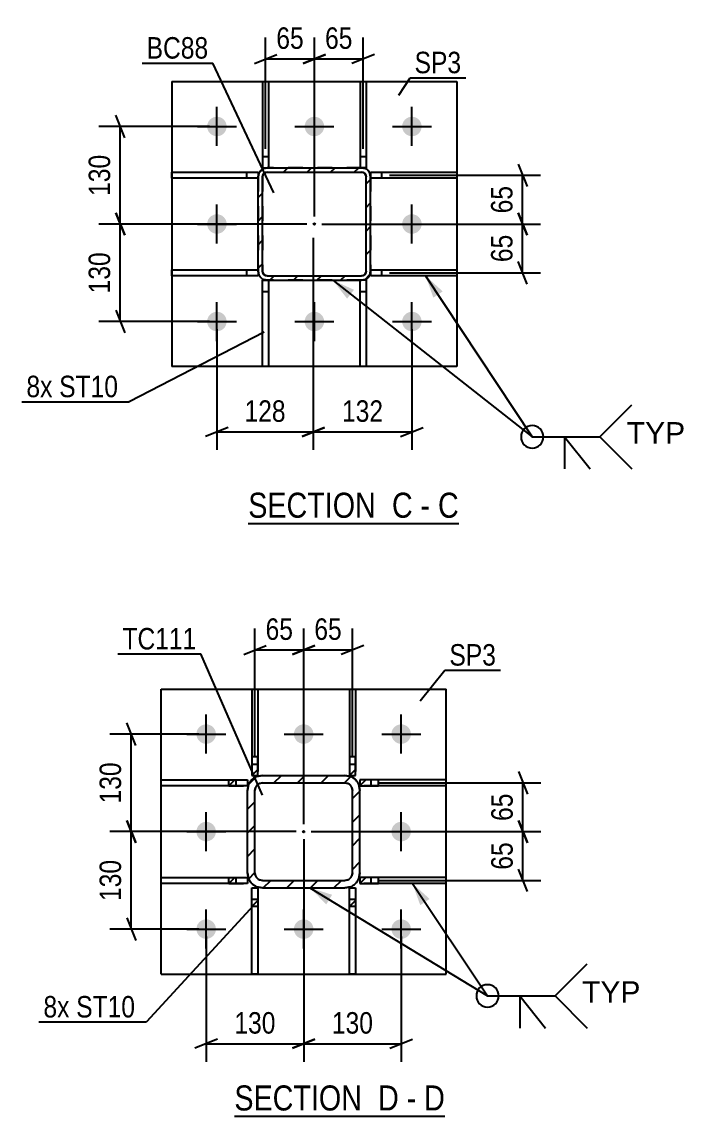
# Model space of a CAD drawing. Header units: millimetres. Extents: x -94 to 747, y -29 to 565.
# Drawn here: x 309.4 to 397.9, y 238.4 to 384.3 of the extents above; entities that cross this region are included whole.
import ezdxf

# ---------------------------------------------------------------- set-up
doc = ezdxf.new("R2010")
doc.units = ezdxf.units.MM
doc.linetypes.add('DXK_LINE_DOT2', pattern=[3.9198, 1.9599, -1.9599])
doc.linetypes.add('DXK_LINE_DOT3', pattern=[5.9187, 2.979, -0.9799, 0.9799, -0.9799])
doc.styles.add('Arial', font='ARIAL.TTF', dxfattribs={"height": 0.2})
doc.styles.add('Arial Narrow', font='ARIALN.TTF', dxfattribs={"height": 0.2})

# ---------------------------------------------------------------- blocks, each defined once
blk = doc.blocks.new('Unknown-708339396-14 - 34493')
at = {"color": 6, "linetype": 'Continuous'}
blk.add_line((339.63, 317.43), (367.7, 317.43), dxfattribs=at)
at = {"color": 0, "linetype": 'Continuous'}
for points in [[(357.74, 318.18), (357.74, 321.68), (339.63, 321.68), (339.63, 318.18)], [(361.55, 318.18), (361.55, 321.68), (358.79, 321.68), (358.79, 318.18)], [(363.88, 318.18), (363.88, 321.68), (362.6, 321.68), (362.6, 318.18)], [(367.7, 318.18), (367.7, 321.68), (364.93, 321.68), (364.93, 318.18)]]:
    blk.add_wipeout(points, dxfattribs=at)
at = {"color": 7, "linetype": 'Continuous', "style": 'Arial Narrow'}
for s, p in [('SECTION ', (339.63, 318.18)), ('C', (358.79, 318.18)), ('C', (364.93, 318.18)), ('-', (362.6, 318.18))]:
    blk.add_text(s, height=3.34, dxfattribs=at).set_placement(p)
blk = doc.blocks.new('Unknown-708339396-15 - 34703')
at = {"color": 6, "linetype": 'Continuous'}
blk.add_line((337.78, 238.41), (365.85, 238.41), dxfattribs=at)
at = {"color": 0, "linetype": 'Continuous'}
for points in [[(355.89, 239.16), (355.89, 242.66), (337.78, 242.66), (337.78, 239.16)], [(359.71, 239.16), (359.71, 242.66), (356.94, 242.66), (356.94, 239.16)], [(362.03, 239.16), (362.03, 242.66), (360.76, 242.66), (360.76, 239.16)], [(365.85, 239.16), (365.85, 242.66), (363.08, 242.66), (363.08, 239.16)]]:
    blk.add_wipeout(points, dxfattribs=at)
at = {"color": 7, "linetype": 'Continuous', "style": 'Arial Narrow'}
for s, p in [('SECTION ', (337.78, 239.16)), ('D', (356.94, 239.16)), ('D', (363.08, 239.16)), ('-', (360.76, 239.16))]:
    blk.add_text(s, height=3.34, dxfattribs=at).set_placement(p)
blk = doc.blocks.new('Part-708339396-34599 - 34493')
at = {"color": 2, "linetype": 'Continuous'}
for p, q in [((329.45, 364.23), (340.95, 364.23)), ((329.45, 363.43), (329.45, 364.23)), ((340.95, 363.43), (329.45, 363.43)), ((340.95, 364.23), (340.95, 363.64))]:
    blk.add_line(p, q, dxfattribs=at)
at = {"color": 7, "linetype": 'DXK_LINE_DOT2'}
for p, q in [((339.45, 363.43), (339.45, 364.23)), ((340.95, 363.64), (340.95, 363.43))]:
    blk.add_line(p, q, dxfattribs=at)
blk = doc.blocks.new('Bolt-708339396-34615 - 34493')
at = {"linetype": 'Continuous'}
for points in [[(335.45, 371.64, -1), (335.45, 369.04, -1)], [(348.45, 371.64, -1), (348.45, 369.04, -1)], [(361.45, 371.64, -1), (361.45, 369.04, -1)], [(335.45, 358.64, -1), (335.45, 356.04, -1)], [(361.45, 358.64, -1), (361.45, 356.04, -1)], [(335.45, 345.64, -1), (335.45, 343.04, -1)], [(348.45, 345.64, -1), (348.45, 343.04, -1)], [(361.45, 345.64, -1), (361.45, 343.04, -1)]]:
    blk.add_hatch(color=1, dxfattribs=at).paths.add_polyline_path(points)
at = {"color": 1, "linetype": 'Continuous'}
for p, q in [((335.45, 367.74), (335.45, 372.94)), ((348.45, 367.74), (348.45, 372.94)), ((361.45, 367.74), (361.45, 372.94)), ((332.85, 370.34), (338.05, 370.34)), ((345.85, 370.34), (351.05, 370.34)), ((358.85, 370.34), (364.05, 370.34)), ((335.45, 354.74), (335.45, 359.94)), ((361.45, 354.74), (361.45, 359.94)), ((332.85, 357.34), (338.05, 357.34)), ((358.85, 357.34), (364.05, 357.34)), ((335.45, 341.74), (335.45, 346.94)), ((348.45, 341.74), (348.45, 346.94)), ((361.45, 341.74), (361.45, 346.94)), ((332.85, 344.34), (338.05, 344.34)), ((345.85, 344.34), (351.05, 344.34)), ((358.85, 344.34), (364.05, 344.34))]:
    blk.add_line(p, q, dxfattribs=at)
blk = doc.blocks.new('Part-708339396-34500 - 34493')
at = {"linetype": 'Continuous'}
h = blk.add_hatch(dxfattribs=at)
h.set_pattern_fill('', scale=0.7, style=0, pattern_type=0)
h.set_pattern_definition([(45, (341.6895, 364.744), (-1.57154, 1.57154), [])])
h.paths.add_polyline_path([(342.15, 364.84), (341.69, 364.74), (341.3, 364.48), (341.04, 364.09), (340.95, 363.64), (340.95, 351.04), (341.04, 350.58), (341.3, 350.19), (341.69, 349.93), (342.15, 349.84), (354.75, 349.84), (355.21, 349.93), (355.6, 350.19), (355.86, 350.58), (355.95, 351.04), (355.95, 363.64), (355.86, 364.09), (355.6, 364.48), (355.21, 364.74), (354.75, 364.84)])
h.paths.add_polyline_path([(354.75, 364.24), (354.98, 364.19), (355.17, 364.06), (355.3, 363.86), (355.35, 363.64), (355.35, 351.04), (355.3, 350.81), (355.17, 350.61), (354.98, 350.48), (354.75, 350.44), (342.15, 350.44), (341.92, 350.48), (341.72, 350.61), (341.59, 350.81), (341.55, 351.04), (341.55, 363.64), (341.59, 363.86), (341.72, 364.06), (341.92, 364.19), (342.15, 364.24)])
blk.add_hatch(color=246, dxfattribs=at).paths.add_polyline_path([(348.45, 357.24, -1), (348.45, 357.44, -1)])
at = {"color": 7, "linetype": 'DXK_LINE_DOT2'}
for p, q in [((341.69, 364.74), (342.15, 364.84)), ((354.75, 364.84), (342.15, 364.84)), ((354.75, 364.84), (355.21, 364.74)), ((340.95, 363.64), (341.04, 364.09)), ((340.95, 363.64), (340.95, 351.04)), ((341.59, 363.86), (341.55, 363.64)), ((341.55, 363.64), (341.55, 351.04)), ((341.72, 364.06), (341.59, 363.86)), ((341.92, 364.19), (341.72, 364.06)), ((342.15, 364.24), (341.92, 364.19)), ((342.15, 364.24), (354.75, 364.24)), ((354.98, 364.19), (354.75, 364.24)), ((355.17, 364.06), (354.98, 364.19)), ((355.3, 363.86), (355.17, 364.06)), ((355.35, 363.64), (355.3, 363.86)), ((355.35, 351.04), (355.35, 363.64)), ((355.86, 364.09), (355.95, 363.64)), ((355.95, 363.64), (355.95, 351.04)), ((341.04, 350.58), (340.95, 351.04)), ((341.55, 351.04), (341.59, 350.81)), ((341.59, 350.81), (341.72, 350.61)), ((341.72, 350.61), (341.92, 350.48)), ((341.92, 350.48), (342.15, 350.44)), ((342.15, 350.44), (354.75, 350.44)), ((354.75, 350.44), (354.98, 350.48)), ((354.98, 350.48), (355.17, 350.61)), ((355.17, 350.61), (355.3, 350.81)), ((355.3, 350.81), (355.35, 351.04)), ((355.95, 351.04), (355.86, 350.58)), ((342.15, 349.84), (341.69, 349.93)), ((354.75, 349.84), (342.15, 349.84)), ((355.21, 349.93), (354.75, 349.84))]:
    blk.add_line(p, q, dxfattribs=at)
at = {"color": 2, "linetype": 'Continuous'}
for p, q in [((342.15, 364.84), (341.69, 364.74)), ((342.15, 364.84), (354.75, 364.84)), ((355.21, 364.74), (354.75, 364.84)), ((341.04, 364.09), (340.95, 363.64)), ((340.95, 351.04), (340.95, 363.64)), ((341.55, 363.64), (341.59, 363.86)), ((341.55, 351.04), (341.55, 363.64)), ((341.59, 363.86), (341.72, 364.06)), ((341.72, 364.06), (341.92, 364.19)), ((341.92, 364.19), (342.15, 364.24)), ((342.15, 364.24), (354.75, 364.24)), ((354.75, 364.24), (354.98, 364.19)), ((354.98, 364.19), (355.17, 364.06)), ((355.17, 364.06), (355.3, 363.86)), ((355.3, 363.86), (355.35, 363.64)), ((355.35, 351.04), (355.35, 363.64)), ((355.95, 363.64), (355.86, 364.09)), ((355.95, 351.04), (355.95, 363.64)), ((340.95, 351.04), (341.04, 350.58)), ((341.59, 350.81), (341.55, 351.04)), ((341.72, 350.61), (341.59, 350.81)), ((341.92, 350.48), (341.72, 350.61)), ((342.15, 350.44), (341.92, 350.48)), ((342.15, 350.44), (354.75, 350.44)), ((354.98, 350.48), (354.75, 350.44)), ((355.17, 350.61), (354.98, 350.48)), ((355.3, 350.81), (355.17, 350.61)), ((355.35, 351.04), (355.3, 350.81)), ((355.86, 350.58), (355.95, 351.04)), ((341.69, 349.93), (342.15, 349.84)), ((342.15, 349.84), (354.75, 349.84)), ((354.75, 349.84), (355.21, 349.93))]:
    blk.add_line(p, q, dxfattribs=at)
at = {"color": 7, "linetype": 'DXK_LINE_DOT3'}
blk.add_line((348.45, 357.34), (348.45, 357.34), dxfattribs=at)
at = {"color": 246, "linetype": 'DXK_LINE_DOT2'}
blk.add_line((348.45, 357.34), (348.45, 357.34), dxfattribs=at)
at = {"color": 246, "linetype": 'Continuous'}
blk.add_circle((348.45, 357.34), 0.1, dxfattribs=at)
at = {"color": 7, "linetype": 'DXK_LINE_DOT2'}
for centre, start, end in [((342.15, 363.64), 112.5, 157.5), ((354.75, 363.64), 22.5, 67.5), ((342.15, 351.04), 202.5, 247.5), ((354.75, 351.04), 292.5, 337.5)]:
    blk.add_arc(centre, 1.2, start, end, dxfattribs=at)
at = {"color": 2, "linetype": 'Continuous'}
for centre, start, end in [((342.15, 363.64), 112.5, 157.5), ((354.75, 363.64), 22.5, 67.5), ((342.15, 351.04), 202.5, 247.5), ((354.75, 351.04), 292.5, 337.5)]:
    blk.add_arc(centre, 1.2, start, end, dxfattribs=at)
blk = doc.blocks.new('Part-708339396-34530 - 34493')
at = {"color": 2, "linetype": 'Continuous'}
for p, q in [((329.45, 376.34), (329.45, 338.34)), ((329.45, 376.34), (367.45, 376.34)), ((367.45, 376.34), (367.45, 338.34)), ((367.45, 338.34), (329.45, 338.34))]:
    blk.add_line(p, q, dxfattribs=at)
blk = doc.blocks.new('Part-708339396-34601 - 34493')
at = {"color": 2, "linetype": 'Continuous'}
for p, q in [((354.55, 376.34), (354.55, 364.84)), ((354.55, 376.34), (355.35, 376.34)), ((355.35, 376.34), (355.35, 364.84)), ((355.35, 364.84), (354.75, 364.84))]:
    blk.add_line(p, q, dxfattribs=at)
at = {"color": 7, "linetype": 'DXK_LINE_DOT2'}
for p, q in [((354.55, 366.34), (355.35, 366.34)), ((354.75, 364.84), (354.55, 364.84))]:
    blk.add_line(p, q, dxfattribs=at)
blk = doc.blocks.new('Part-708339396-34597 - 34493')
at = {"color": 2, "linetype": 'Continuous'}
for p, q in [((355.95, 364.23), (355.95, 363.64)), ((355.95, 364.23), (367.45, 364.23)), ((367.45, 363.43), (355.95, 363.43)), ((367.45, 364.23), (367.45, 363.43))]:
    blk.add_line(p, q, dxfattribs=at)
at = {"color": 7, "linetype": 'DXK_LINE_DOT2'}
for p, q in [((355.95, 363.64), (355.95, 363.43)), ((357.45, 363.43), (357.45, 364.23))]:
    blk.add_line(p, q, dxfattribs=at)
blk = doc.blocks.new('Part-708339396-34598 - 34493')
at = {"color": 2, "linetype": 'Continuous'}
for p, q in [((355.95, 351.24), (367.45, 351.24)), ((355.95, 351.04), (355.95, 350.44)), ((367.45, 350.44), (355.95, 350.44)), ((367.45, 351.24), (367.45, 350.44))]:
    blk.add_line(p, q, dxfattribs=at)
at = {"color": 7, "linetype": 'DXK_LINE_DOT2'}
for p, q in [((355.95, 351.24), (355.95, 351.04)), ((357.45, 350.44), (357.45, 351.24))]:
    blk.add_line(p, q, dxfattribs=at)
blk = doc.blocks.new('Part-708339396-34600 - 34493')
at = {"color": 2, "linetype": 'Continuous'}
for p, q in [((329.45, 351.24), (340.95, 351.24)), ((329.45, 350.44), (329.45, 351.24)), ((340.95, 350.44), (329.45, 350.44)), ((340.95, 351.04), (340.95, 350.44))]:
    blk.add_line(p, q, dxfattribs=at)
at = {"color": 7, "linetype": 'DXK_LINE_DOT2'}
for p, q in [((339.45, 350.44), (339.45, 351.24)), ((340.95, 351.24), (340.95, 351.04))]:
    blk.add_line(p, q, dxfattribs=at)
blk = doc.blocks.new('Part-708339396-34602 - 34493')
at = {"color": 2, "linetype": 'Continuous'}
for p, q in [((341.55, 376.34), (341.55, 364.84)), ((341.55, 376.34), (342.35, 376.34)), ((342.35, 376.34), (342.35, 364.84)), ((341.55, 364.84), (342.15, 364.84))]:
    blk.add_line(p, q, dxfattribs=at)
at = {"color": 7, "linetype": 'DXK_LINE_DOT2'}
for p, q in [((341.55, 366.34), (342.35, 366.34)), ((342.35, 364.84), (342.15, 364.84))]:
    blk.add_line(p, q, dxfattribs=at)
blk = doc.blocks.new('Part-708339396-34603 - 34493')
at = {"color": 2, "linetype": 'Continuous'}
for p, q in [((354.55, 338.34), (354.55, 349.84)), ((355.35, 349.84), (354.75, 349.84)), ((355.35, 349.84), (355.35, 338.34)), ((355.35, 338.34), (354.55, 338.34))]:
    blk.add_line(p, q, dxfattribs=at)
at = {"color": 7, "linetype": 'DXK_LINE_DOT2'}
for p, q in [((354.55, 349.84), (354.75, 349.84)), ((354.55, 348.34), (355.35, 348.34))]:
    blk.add_line(p, q, dxfattribs=at)
blk = doc.blocks.new('Part-708339396-34604 - 34493')
at = {"color": 2, "linetype": 'Continuous'}
for p, q in [((341.55, 349.84), (342.15, 349.84)), ((341.55, 338.34), (341.55, 349.84)), ((342.35, 349.84), (342.35, 338.34)), ((342.35, 338.34), (341.55, 338.34))]:
    blk.add_line(p, q, dxfattribs=at)
at = {"color": 7, "linetype": 'DXK_LINE_DOT2'}
for p, q in [((342.15, 349.84), (342.35, 349.84)), ((341.55, 348.34), (342.35, 348.34))]:
    blk.add_line(p, q, dxfattribs=at)
blk = doc.blocks.new('Part-708339396-34805 - 34703')
at = {"linetype": 'Continuous'}
h = blk.add_hatch(dxfattribs=at)
h.set_pattern_fill('', scale=0.7, style=0, pattern_type=0)
h.set_pattern_definition([(45, (353.1183, 266.3413), (-1.5715, 1.5715), [])])
h.paths.add_polyline_path([(353.12, 268.84), (353.12, 266.34), (353.92, 266.34), (353.92, 268.84)])
at = {"color": 7, "linetype": 'DXK_LINE_DOT2'}
for p, q in [((353.12, 266.34), (353.12, 268.84)), ((353.12, 268.84), (353.92, 268.84)), ((353.92, 268.84), (353.92, 266.34)), ((353.12, 267.34), (353.92, 267.34))]:
    blk.add_line(p, q, dxfattribs=at)
at = {"color": 2, "linetype": 'Continuous'}
for p, q in [((353.12, 266.34), (353.12, 268.84)), ((353.12, 268.84), (353.92, 268.84)), ((353.92, 268.84), (353.92, 266.34)), ((353.12, 257.34), (353.12, 266.34)), ((353.92, 266.34), (353.12, 266.34)), ((353.92, 266.34), (353.92, 257.34)), ((353.92, 257.34), (353.12, 257.34))]:
    blk.add_line(p, q, dxfattribs=at)
blk = doc.blocks.new('Part-708339396-34741 - 34703')
at = {"color": 2, "linetype": 'Continuous'}
for p, q in [((328.02, 257.34), (328.02, 295.34)), ((328.02, 295.34), (366.02, 295.34)), ((366.02, 257.34), (366.02, 295.34)), ((328.02, 257.34), (366.02, 257.34))]:
    blk.add_line(p, q, dxfattribs=at)
blk = doc.blocks.new('Part-708339396-34709 - 34703')
at = {"linetype": 'Continuous'}
h = blk.add_hatch(dxfattribs=at)
h.set_pattern_fill('', scale=0.7, style=0, pattern_type=0)
h.set_pattern_definition([(45, (340.753, 283.6849), (-1.57154, 1.57154), [])])
h.paths.add_polyline_path([(341.52, 283.84), (340.75, 283.68), (340.1, 283.25), (339.67, 282.6), (339.52, 281.84), (339.52, 270.84), (339.67, 270.07), (340.1, 269.42), (340.75, 268.99), (341.52, 268.84), (352.52, 268.84), (353.28, 268.99), (353.93, 269.42), (354.37, 270.07), (354.52, 270.84), (354.52, 281.84), (354.37, 282.6), (353.93, 283.25), (353.28, 283.68), (352.52, 283.84)])
h.paths.add_polyline_path([(352.9, 282.76), (353.23, 282.54), (353.44, 282.22), (353.52, 281.84), (353.52, 270.84), (353.44, 270.45), (353.23, 270.13), (352.9, 269.91), (352.52, 269.84), (341.52, 269.84), (341.14, 269.91), (340.81, 270.13), (340.59, 270.45), (340.52, 270.84), (340.52, 281.84), (340.59, 282.22), (340.81, 282.54), (341.14, 282.76), (341.52, 282.84), (352.52, 282.84)])
blk.add_hatch(color=246, dxfattribs=at).paths.add_polyline_path([(347.02, 276.24, -1), (347.02, 276.44, -1)])
at = {"color": 7, "linetype": 'DXK_LINE_DOT2'}
for p, q in [((340.75, 283.68), (341.52, 283.84)), ((341.52, 283.84), (352.52, 283.84)), ((352.52, 283.84), (353.28, 283.68)), ((339.52, 281.84), (339.67, 282.6)), ((339.52, 270.84), (339.52, 281.84)), ((340.59, 282.22), (340.52, 281.84)), ((340.52, 270.84), (340.52, 281.84)), ((341.52, 282.84), (341.14, 282.76)), ((341.52, 282.84), (352.52, 282.84)), ((352.9, 282.76), (352.52, 282.84)), ((353.52, 281.84), (353.44, 282.22)), ((353.52, 270.84), (353.52, 281.84)), ((354.37, 282.6), (354.52, 281.84)), ((354.52, 270.84), (354.52, 281.84)), ((339.67, 270.07), (339.52, 270.84)), ((340.52, 270.84), (340.59, 270.45)), ((341.14, 269.91), (341.52, 269.84)), ((352.52, 269.84), (352.9, 269.91)), ((353.44, 270.45), (353.52, 270.84)), ((354.52, 270.84), (354.37, 270.07)), ((341.52, 268.84), (340.75, 268.99)), ((341.52, 269.84), (352.52, 269.84)), ((341.52, 268.84), (352.52, 268.84)), ((353.28, 268.99), (352.52, 268.84))]:
    blk.add_line(p, q, dxfattribs=at)
at = {"color": 2, "linetype": 'Continuous'}
for p, q in [((341.52, 283.84), (340.75, 283.68)), ((341.52, 283.84), (352.52, 283.84)), ((353.28, 283.68), (352.52, 283.84)), ((339.67, 282.6), (339.52, 281.84)), ((339.52, 270.84), (339.52, 281.84)), ((340.52, 281.84), (340.59, 282.22)), ((340.52, 270.84), (340.52, 281.84)), ((341.14, 282.76), (341.52, 282.84)), ((341.52, 282.84), (352.52, 282.84)), ((352.52, 282.84), (352.9, 282.76)), ((353.44, 282.22), (353.52, 281.84)), ((353.52, 270.84), (353.52, 281.84)), ((354.52, 281.84), (354.37, 282.6)), ((354.52, 270.84), (354.52, 281.84)), ((339.52, 270.84), (339.67, 270.07)), ((340.59, 270.45), (340.52, 270.84)), ((341.52, 269.84), (341.14, 269.91)), ((352.9, 269.91), (352.52, 269.84)), ((353.52, 270.84), (353.44, 270.45)), ((354.37, 270.07), (354.52, 270.84)), ((340.75, 268.99), (341.52, 268.84)), ((341.52, 269.84), (352.52, 269.84)), ((341.52, 268.84), (352.52, 268.84)), ((352.52, 268.84), (353.28, 268.99))]:
    blk.add_line(p, q, dxfattribs=at)
at = {"color": 7, "linetype": 'DXK_LINE_DOT3'}
blk.add_line((347.02, 276.34), (347.02, 276.34), dxfattribs=at)
at = {"color": 246, "linetype": 'DXK_LINE_DOT2'}
blk.add_line((347.02, 276.34), (347.02, 276.34), dxfattribs=at)
at = {"color": 246, "linetype": 'Continuous'}
blk.add_circle((347.02, 276.34), 0.1, dxfattribs=at)
at = {"color": 7, "linetype": 'DXK_LINE_DOT2'}
for centre, radius, start, end in [((341.52, 281.84), 2, 112.5, 157.5), ((352.52, 281.84), 2, 22.5, 67.5), ((341.52, 281.84), 1, 112.5, 157.5), ((352.52, 281.84), 1, 22.5, 67.5), ((341.52, 270.84), 2, 202.5, 247.5), ((341.52, 270.84), 1, 202.5, 247.5), ((352.52, 270.84), 1, 292.5, 337.5), ((352.52, 270.84), 2, 292.5, 337.5)]:
    blk.add_arc(centre, radius, start, end, dxfattribs=at)
at = {"color": 2, "linetype": 'Continuous'}
for centre, radius, start, end in [((341.52, 281.84), 2, 112.5, 157.5), ((352.52, 281.84), 2, 22.5, 67.5), ((341.52, 281.84), 1, 112.5, 157.5), ((352.52, 281.84), 1, 22.5, 67.5), ((341.52, 270.84), 2, 202.5, 247.5), ((341.52, 270.84), 1, 202.5, 247.5), ((352.52, 270.84), 1, 292.5, 337.5), ((352.52, 270.84), 2, 292.5, 337.5)]:
    blk.add_arc(centre, radius, start, end, dxfattribs=at)
blk = doc.blocks.new('Part-708339396-34799 - 34703')
at = {"linetype": 'Continuous'}
h = blk.add_hatch(dxfattribs=at)
h.set_pattern_fill('', scale=0.7, style=0, pattern_type=0)
h.set_pattern_definition([(45, (354.5183, 282.4368), (-1.5715, 1.5715), [])])
h.paths.add_polyline_path([(354.52, 283.24), (354.52, 282.44), (357.01, 282.44), (357.01, 283.24)])
at = {"color": 7, "linetype": 'DXK_LINE_DOT2'}
for p, q in [((357.01, 283.24), (354.52, 283.24)), ((354.52, 283.24), (354.52, 282.44)), ((356.02, 282.44), (356.02, 283.24)), ((357.01, 282.44), (354.52, 282.44))]:
    blk.add_line(p, q, dxfattribs=at)
at = {"color": 2, "linetype": 'Continuous'}
for p, q in [((357.01, 283.24), (354.52, 283.24)), ((354.52, 283.24), (354.52, 282.44)), ((366.02, 283.24), (357.01, 283.24)), ((357.01, 282.44), (357.01, 283.24)), ((366.02, 282.44), (366.02, 283.24)), ((354.52, 282.44), (357.01, 282.44)), ((366.02, 282.44), (357.01, 282.44))]:
    blk.add_line(p, q, dxfattribs=at)
blk = doc.blocks.new('Part-708339396-34800 - 34703')
at = {"linetype": 'Continuous'}
h = blk.add_hatch(dxfattribs=at)
h.set_pattern_fill('', scale=0.7, style=0, pattern_type=0)
h.set_pattern_definition([(45, (354.5183, 269.4374), (-1.5715, 1.5715), [])])
h.paths.add_polyline_path([(354.52, 270.24), (354.52, 269.44), (357.01, 269.44), (357.01, 270.24)])
at = {"color": 7, "linetype": 'DXK_LINE_DOT2'}
for p, q in [((357.01, 270.24), (354.52, 270.24)), ((354.52, 270.24), (354.52, 269.44)), ((356.02, 269.44), (356.02, 270.24)), ((357.01, 269.44), (354.52, 269.44))]:
    blk.add_line(p, q, dxfattribs=at)
at = {"color": 2, "linetype": 'Continuous'}
for p, q in [((357.01, 270.24), (354.52, 270.24)), ((354.52, 270.24), (354.52, 269.44)), ((366.02, 270.24), (357.01, 270.24)), ((357.01, 269.44), (357.01, 270.24)), ((366.02, 269.44), (366.02, 270.24)), ((354.52, 269.44), (357.01, 269.44)), ((366.02, 269.44), (357.01, 269.44))]:
    blk.add_line(p, q, dxfattribs=at)
blk = doc.blocks.new('Part-708339396-34801 - 34703')
at = {"linetype": 'Continuous'}
h = blk.add_hatch(dxfattribs=at)
h.set_pattern_fill('', scale=0.7, style=0, pattern_type=0)
h.set_pattern_definition([(45, (337.022, 282.4368), (-1.5715, 1.5715), [])])
h.paths.add_polyline_path([(337.02, 283.24), (337.02, 282.44), (339.52, 282.44), (339.52, 283.24)])
at = {"color": 2, "linetype": 'Continuous'}
for p, q in [((328.02, 282.44), (328.02, 283.24)), ((328.02, 283.24), (337.02, 283.24)), ((337.02, 282.44), (337.02, 283.24)), ((337.02, 283.24), (339.52, 283.24)), ((339.52, 283.24), (339.52, 282.44)), ((337.02, 282.44), (328.02, 282.44)), ((339.52, 282.44), (337.02, 282.44))]:
    blk.add_line(p, q, dxfattribs=at)
at = {"color": 7, "linetype": 'DXK_LINE_DOT2'}
for p, q in [((337.02, 283.24), (339.52, 283.24)), ((338.02, 282.44), (338.02, 283.24)), ((339.52, 283.24), (339.52, 282.44)), ((337.02, 282.44), (339.52, 282.44))]:
    blk.add_line(p, q, dxfattribs=at)
blk = doc.blocks.new('Part-708339396-34802 - 34703')
at = {"linetype": 'Continuous'}
h = blk.add_hatch(dxfattribs=at)
h.set_pattern_fill('', scale=0.7, style=0, pattern_type=0)
h.set_pattern_definition([(45, (337.022, 269.4374), (-1.5715, 1.5715), [])])
h.paths.add_polyline_path([(337.02, 270.24), (337.02, 269.44), (339.52, 269.44), (339.52, 270.24)])
at = {"color": 2, "linetype": 'Continuous'}
for p, q in [((328.02, 269.44), (328.02, 270.24)), ((328.02, 270.24), (337.02, 270.24)), ((337.02, 269.44), (337.02, 270.24)), ((337.02, 270.24), (339.52, 270.24)), ((339.52, 270.24), (339.52, 269.44)), ((337.02, 269.44), (328.02, 269.44)), ((339.52, 269.44), (337.02, 269.44))]:
    blk.add_line(p, q, dxfattribs=at)
at = {"color": 7, "linetype": 'DXK_LINE_DOT2'}
for p, q in [((337.02, 270.24), (339.52, 270.24)), ((338.02, 269.44), (338.02, 270.24)), ((339.52, 270.24), (339.52, 269.44)), ((337.02, 269.44), (339.52, 269.44))]:
    blk.add_line(p, q, dxfattribs=at)
blk = doc.blocks.new('Part-708339396-34803 - 34703')
at = {"linetype": 'Continuous'}
h = blk.add_hatch(dxfattribs=at)
h.set_pattern_fill('', scale=0.7, style=0, pattern_type=0)
h.set_pattern_definition([(45, (353.1183, 283.837), (-1.5715, 1.5715), [])])
h.paths.add_polyline_path([(353.12, 286.33), (353.12, 283.84), (353.92, 283.84), (353.92, 286.33)])
at = {"color": 2, "linetype": 'Continuous'}
for p, q in [((353.12, 295.34), (353.12, 286.33)), ((353.12, 295.34), (353.92, 295.34)), ((353.92, 295.34), (353.92, 286.33)), ((353.12, 286.33), (353.12, 283.84)), ((353.12, 286.33), (353.92, 286.33)), ((353.92, 283.84), (353.92, 286.33)), ((353.12, 283.84), (353.92, 283.84))]:
    blk.add_line(p, q, dxfattribs=at)
at = {"color": 7, "linetype": 'DXK_LINE_DOT2'}
for p, q in [((353.12, 286.33), (353.12, 283.84)), ((353.92, 286.33), (353.92, 283.84)), ((353.12, 285.34), (353.92, 285.34)), ((353.12, 283.84), (353.92, 283.84))]:
    blk.add_line(p, q, dxfattribs=at)
blk = doc.blocks.new('Part-708339396-34804 - 34703')
at = {"linetype": 'Continuous'}
h = blk.add_hatch(dxfattribs=at)
h.set_pattern_fill('', scale=0.7, style=0, pattern_type=0)
h.set_pattern_definition([(45, (340.1183, 283.837), (-1.5715, 1.5715), [])])
h.paths.add_polyline_path([(340.12, 286.33), (340.12, 283.84), (340.92, 283.84), (340.92, 286.33)])
at = {"color": 2, "linetype": 'Continuous'}
for p, q in [((340.12, 295.34), (340.12, 286.33)), ((340.12, 295.34), (340.92, 295.34)), ((340.92, 295.34), (340.92, 286.33)), ((340.12, 286.33), (340.12, 283.84)), ((340.12, 286.33), (340.92, 286.33)), ((340.92, 283.84), (340.92, 286.33)), ((340.12, 283.84), (340.92, 283.84))]:
    blk.add_line(p, q, dxfattribs=at)
at = {"color": 7, "linetype": 'DXK_LINE_DOT2'}
for p, q in [((340.12, 286.33), (340.12, 283.84)), ((340.92, 286.33), (340.92, 283.84)), ((340.12, 285.34), (340.92, 285.34)), ((340.12, 283.84), (340.92, 283.84))]:
    blk.add_line(p, q, dxfattribs=at)
blk = doc.blocks.new('Part-708339396-34806 - 34703')
at = {"linetype": 'Continuous'}
h = blk.add_hatch(dxfattribs=at)
h.set_pattern_fill('', scale=0.7, style=0, pattern_type=0)
h.set_pattern_definition([(45, (340.1183, 266.3413), (-1.5715, 1.5715), [])])
h.paths.add_polyline_path([(340.12, 268.84), (340.12, 266.34), (340.92, 266.34), (340.92, 268.84)])
at = {"color": 7, "linetype": 'DXK_LINE_DOT2'}
for p, q in [((340.12, 266.34), (340.12, 268.84)), ((340.12, 268.84), (340.92, 268.84)), ((340.92, 268.84), (340.92, 266.34)), ((340.12, 267.34), (340.92, 267.34))]:
    blk.add_line(p, q, dxfattribs=at)
at = {"color": 2, "linetype": 'Continuous'}
for p, q in [((340.12, 266.34), (340.12, 268.84)), ((340.12, 268.84), (340.92, 268.84)), ((340.92, 268.84), (340.92, 266.34)), ((340.12, 257.34), (340.12, 266.34)), ((340.92, 266.34), (340.12, 266.34)), ((340.92, 266.34), (340.92, 257.34)), ((340.92, 257.34), (340.12, 257.34))]:
    blk.add_line(p, q, dxfattribs=at)
blk = doc.blocks.new('Bolt-708339396-34826 - 34703')
at = {"linetype": 'Continuous'}
for points in [[(334.02, 290.64, -1), (334.02, 288.04, -1)], [(347.02, 290.64, -1), (347.02, 288.04, -1)], [(360.02, 290.64, -1), (360.02, 288.04, -1)], [(334.02, 277.64, -1), (334.02, 275.04, -1)], [(360.02, 277.64, -1), (360.02, 275.04, -1)], [(334.02, 264.64, -1), (334.02, 262.04, -1)], [(347.02, 264.64, -1), (347.02, 262.04, -1)], [(360.02, 264.64, -1), (360.02, 262.04, -1)]]:
    blk.add_hatch(color=1, dxfattribs=at).paths.add_polyline_path(points)
at = {"color": 1, "linetype": 'Continuous'}
for p, q in [((334.02, 286.74), (334.02, 291.94)), ((347.02, 286.74), (347.02, 291.94)), ((360.02, 286.74), (360.02, 291.94)), ((331.42, 289.34), (336.62, 289.34)), ((344.42, 289.34), (349.62, 289.34)), ((357.42, 289.34), (362.62, 289.34)), ((334.02, 273.74), (334.02, 278.94)), ((360.02, 273.74), (360.02, 278.94)), ((331.42, 276.34), (336.62, 276.34)), ((357.42, 276.34), (362.62, 276.34)), ((334.02, 260.74), (334.02, 265.94)), ((347.02, 260.74), (347.02, 265.94)), ((360.02, 260.74), (360.02, 265.94)), ((331.42, 263.34), (336.62, 263.34)), ((344.42, 263.34), (349.62, 263.34)), ((357.42, 263.34), (362.62, 263.34))]:
    blk.add_line(p, q, dxfattribs=at)
blk = doc.blocks.new('StraightDimension-708339396-47015 - 34493')
at = {"color": 7, "linetype": 'Continuous'}
for p, q in [((375.61, 358.84), (376.81, 355.84)), ((349.45, 357.34), (378.61, 357.34)), ((376.21, 350.84), (376.21, 357.34)), ((376.81, 349.34), (375.61, 352.34)), ((358.45, 350.84), (378.61, 350.84))]:
    blk.add_line(p, q, dxfattribs=at)
at = {"color": 0}
blk.add_wipeout([(375.46, 356.51), (371.26, 356.51), (371.26, 351.66), (375.46, 351.66)], dxfattribs=at)
at = {"color": 3, "style": 'Arial Narrow'}
blk.add_text('65', height=2.863, rotation=90.0002, dxfattribs=at).set_placement((374.86, 352.26))
blk = doc.blocks.new('StraightDimension-708339396-46998 - 34493')
at = {"color": 7, "linetype": 'Continuous'}
for p, q in [((341.95, 367.34), (341.95, 382.19)), ((348.45, 358.34), (348.45, 382.19)), ((340.45, 378.74), (343.45, 379.94)), ((341.95, 379.34), (348.45, 379.34)), ((349.95, 379.94), (346.95, 378.74))]:
    blk.add_line(p, q, dxfattribs=at)
at = {"color": 0}
blk.add_wipeout([(347.63, 380.09), (347.63, 384.29), (342.77, 384.29), (342.77, 380.09)], dxfattribs=at)
at = {"color": 3, "style": 'Arial Narrow'}
blk.add_text('65', height=2.863, dxfattribs=at).set_placement((343.37, 380.69))
blk = doc.blocks.new('StraightDimension-708339396-47064 - 34493')
at = {"color": 7, "linetype": 'Continuous'}
for p, q in [((348.3, 355.5), (348.3, 327.22)), ((335.45, 343.34), (335.45, 327.22)), ((336.95, 330.22), (333.95, 329.02)), ((346.8, 329.02), (349.8, 330.22)), ((335.45, 329.62), (348.3, 329.62))]:
    blk.add_line(p, q, dxfattribs=at)
at = {"color": 0}
blk.add_wipeout([(345.21, 330.37), (345.21, 334.57), (338.53, 334.57), (338.53, 330.37)], dxfattribs=at)
at = {"color": 3, "style": 'Arial Narrow'}
blk.add_text('128', height=2.863, dxfattribs=at).set_placement((339.13, 330.97))
blk = doc.blocks.new('StraightDimension-708339396-46997 - 34493')
at = {"color": 7, "linetype": 'Continuous'}
for p, q in [((348.45, 358.34), (348.45, 382.19)), ((354.95, 367.34), (354.95, 382.19)), ((346.95, 378.74), (349.95, 379.94)), ((348.45, 379.34), (354.95, 379.34)), ((356.45, 379.94), (353.45, 378.74))]:
    blk.add_line(p, q, dxfattribs=at)
at = {"color": 0}
blk.add_wipeout([(354.13, 380.09), (354.13, 384.29), (349.27, 384.29), (349.27, 380.09)], dxfattribs=at)
at = {"color": 3, "style": 'Arial Narrow'}
blk.add_text('65', height=2.863, dxfattribs=at).set_placement((349.87, 380.69))
blk = doc.blocks.new('StraightDimension-708339396-47014 - 34493')
at = {"color": 7, "linetype": 'Continuous'}
for p, q in [((375.61, 365.33), (376.81, 362.33)), ((358.45, 363.83), (378.61, 363.83)), ((376.21, 357.34), (376.21, 363.83)), ((376.81, 355.84), (375.61, 358.84)), ((349.45, 357.34), (378.61, 357.34))]:
    blk.add_line(p, q, dxfattribs=at)
at = {"color": 0}
blk.add_wipeout([(375.46, 363.01), (371.26, 363.01), (371.26, 358.16), (375.46, 358.16)], dxfattribs=at)
at = {"color": 3, "style": 'Arial Narrow'}
blk.add_text('65', height=2.863, rotation=90.0002, dxfattribs=at).set_placement((374.86, 358.76))
blk = doc.blocks.new('StraightDimension-708339396-47037 - 34493')
at = {"color": 7, "linetype": 'Continuous'}
for p, q in [((323.16, 368.84), (321.96, 371.84)), ((334.45, 370.34), (319.71, 370.34)), ((322.56, 357.34), (322.56, 370.34)), ((321.96, 358.84), (323.16, 355.84)), ((347.45, 357.34), (319.71, 357.34))]:
    blk.add_line(p, q, dxfattribs=at)
at = {"color": 0}
blk.add_wipeout([(321.81, 367.18), (317.61, 367.18), (317.61, 360.49), (321.81, 360.49)], dxfattribs=at)
at = {"color": 3, "style": 'Arial Narrow'}
blk.add_text('130', height=2.863, rotation=90.0002, dxfattribs=at).set_placement((321.21, 361.09))
blk = doc.blocks.new('StraightDimension-708339396-47038 - 34493')
at = {"color": 7, "linetype": 'Continuous'}
for p, q in [((323.16, 355.84), (321.96, 358.84)), ((347.45, 357.34), (319.71, 357.34)), ((322.56, 344.34), (322.56, 357.34)), ((321.96, 345.84), (323.16, 342.84)), ((334.45, 344.34), (319.71, 344.34))]:
    blk.add_line(p, q, dxfattribs=at)
at = {"color": 0}
blk.add_wipeout([(321.81, 354.18), (317.61, 354.18), (317.61, 347.49), (321.81, 347.49)], dxfattribs=at)
at = {"color": 3, "style": 'Arial Narrow'}
blk.add_text('130', height=2.863, rotation=90.0002, dxfattribs=at).set_placement((321.21, 348.09))
blk = doc.blocks.new('StraightDimension-708339396-47063 - 34493')
at = {"color": 7, "linetype": 'Continuous'}
for p, q in [((348.3, 355.5), (348.3, 327.22)), ((361.45, 343.34), (361.45, 327.22)), ((349.8, 330.22), (346.8, 329.02)), ((359.95, 329.02), (362.95, 330.22)), ((348.3, 329.62), (361.45, 329.62))]:
    blk.add_line(p, q, dxfattribs=at)
at = {"color": 0}
blk.add_wipeout([(358.21, 330.37), (358.21, 334.57), (351.53, 334.57), (351.53, 330.37)], dxfattribs=at)
at = {"color": 3, "style": 'Arial Narrow'}
blk.add_text('132', height=2.863, dxfattribs=at).set_placement((352.13, 330.97))
blk = doc.blocks.new('StraightDimension-708339396-47125 - 34703')
at = {"color": 7, "linetype": 'Continuous'}
for p, q in [((324.62, 274.84), (323.42, 277.84)), ((346.02, 276.34), (321.17, 276.34)), ((324.02, 263.34), (324.02, 276.34)), ((323.42, 264.84), (324.62, 261.84)), ((333.02, 263.34), (321.17, 263.34))]:
    blk.add_line(p, q, dxfattribs=at)
at = {"color": 0}
blk.add_wipeout([(323.27, 273.18), (319.07, 273.18), (319.07, 266.49), (323.27, 266.49)], dxfattribs=at)
at = {"color": 3, "style": 'Arial Narrow'}
blk.add_text('130', height=2.863, rotation=90.0002, dxfattribs=at).set_placement((322.67, 267.09))
blk = doc.blocks.new('StraightDimension-708339396-47124 - 34703')
at = {"color": 7, "linetype": 'Continuous'}
for p, q in [((324.62, 287.84), (323.42, 290.84)), ((333.02, 289.34), (321.17, 289.34)), ((324.02, 276.34), (324.02, 289.34)), ((323.42, 277.84), (324.62, 274.84)), ((346.02, 276.34), (321.17, 276.34))]:
    blk.add_line(p, q, dxfattribs=at)
at = {"color": 0}
blk.add_wipeout([(323.27, 286.18), (319.07, 286.18), (319.07, 279.49), (323.27, 279.49)], dxfattribs=at)
at = {"color": 3, "style": 'Arial Narrow'}
blk.add_text('130', height=2.863, rotation=90.0002, dxfattribs=at).set_placement((322.67, 280.09))
blk = doc.blocks.new('StraightDimension-708339396-47097 - 34703')
at = {"color": 7, "linetype": 'Continuous'}
for p, q in [((340.52, 286.34), (340.52, 303.4)), ((347.02, 277.34), (347.02, 303.4)), ((339.02, 299.95), (342.02, 301.15)), ((340.52, 300.55), (347.02, 300.55)), ((348.52, 301.15), (345.52, 299.95))]:
    blk.add_line(p, q, dxfattribs=at)
at = {"color": 0}
blk.add_wipeout([(346.2, 301.3), (346.2, 305.5), (341.34, 305.5), (341.34, 301.3)], dxfattribs=at)
at = {"color": 3, "style": 'Arial Narrow'}
blk.add_text('65', height=2.863, dxfattribs=at).set_placement((341.94, 301.9))
blk = doc.blocks.new('StraightDimension-708339396-47096 - 34703')
at = {"color": 7, "linetype": 'Continuous'}
for p, q in [((347.02, 277.34), (347.02, 303.4)), ((353.52, 286.34), (353.52, 303.4)), ((345.52, 299.95), (348.52, 301.15)), ((347.02, 300.55), (353.52, 300.55)), ((355.02, 301.15), (352.02, 299.95))]:
    blk.add_line(p, q, dxfattribs=at)
at = {"color": 0}
blk.add_wipeout([(352.7, 301.3), (352.7, 305.5), (347.84, 305.5), (347.84, 301.3)], dxfattribs=at)
at = {"color": 3, "style": 'Arial Narrow'}
blk.add_text('65', height=2.863, dxfattribs=at).set_placement((348.44, 301.9))
blk = doc.blocks.new('StraightDimension-708339396-47149 - 34703')
at = {"color": 7, "linetype": 'Continuous'}
for p, q in [((375.64, 284.34), (376.84, 281.34)), ((357.02, 282.84), (378.64, 282.84)), ((376.24, 276.34), (376.24, 282.84)), ((376.84, 274.84), (375.64, 277.84)), ((348.02, 276.34), (378.64, 276.34))]:
    blk.add_line(p, q, dxfattribs=at)
at = {"color": 0}
blk.add_wipeout([(375.49, 282.02), (371.29, 282.02), (371.29, 277.16), (375.49, 277.16)], dxfattribs=at)
at = {"color": 3, "style": 'Arial Narrow'}
blk.add_text('65', height=2.863, rotation=90.0002, dxfattribs=at).set_placement((374.89, 277.76))
blk = doc.blocks.new('StraightDimension-708339396-47150 - 34703')
at = {"color": 7, "linetype": 'Continuous'}
for p, q in [((375.64, 277.84), (376.84, 274.84)), ((348.02, 276.34), (378.64, 276.34)), ((376.24, 269.84), (376.24, 276.34)), ((376.84, 268.34), (375.64, 271.34)), ((357.02, 269.84), (378.64, 269.84))]:
    blk.add_line(p, q, dxfattribs=at)
at = {"color": 0}
blk.add_wipeout([(375.49, 275.52), (371.29, 275.52), (371.29, 270.66), (375.49, 270.66)], dxfattribs=at)
at = {"color": 3, "style": 'Arial Narrow'}
blk.add_text('65', height=2.863, rotation=90.0002, dxfattribs=at).set_placement((374.89, 271.26))
blk = doc.blocks.new('StraightDimension-708339396-47172 - 34703')
at = {"color": 7, "linetype": 'Continuous'}
for p, q in [((347.02, 275.34), (347.02, 245.66)), ((360.02, 262.34), (360.02, 245.66)), ((348.52, 248.66), (345.52, 247.46)), ((347.02, 248.06), (360.02, 248.06)), ((358.52, 247.46), (361.52, 248.66))]:
    blk.add_line(p, q, dxfattribs=at)
at = {"color": 0}
blk.add_wipeout([(356.86, 248.81), (356.86, 253.01), (350.18, 253.01), (350.18, 248.81)], dxfattribs=at)
at = {"color": 3, "style": 'Arial Narrow'}
blk.add_text('130', height=2.863, dxfattribs=at).set_placement((350.78, 249.41))
blk = doc.blocks.new('StraightDimension-708339396-47173 - 34703')
at = {"color": 7, "linetype": 'Continuous'}
for p, q in [((347.02, 275.34), (347.02, 245.66)), ((334.02, 262.34), (334.02, 245.66)), ((335.52, 248.66), (332.52, 247.46)), ((334.02, 248.06), (347.02, 248.06)), ((345.52, 247.46), (348.52, 248.66))]:
    blk.add_line(p, q, dxfattribs=at)
at = {"color": 0}
blk.add_wipeout([(343.86, 248.81), (343.86, 253.01), (337.18, 253.01), (337.18, 248.81)], dxfattribs=at)
at = {"color": 3, "style": 'Arial Narrow'}
blk.add_text('130', height=2.863, dxfattribs=at).set_placement((337.78, 249.41))
blk = doc.blocks.new('Mark-708339396-35138 - 34493')
at = {"color": 0}
blk.add_wipeout([(334.3, 379.39), (334.3, 382.39), (326.08, 382.39), (326.08, 379.39)], dxfattribs=at)
blk.add_wipeout([(334.3, 379.39), (334.3, 382.39), (326.08, 382.39), (326.08, 379.39)], dxfattribs=at)
at = {"color": 30, "linetype": 'Continuous'}
for p in [(325.48, 378.79), (343.03, 361.5)]:
    blk.add_line(p, (334.9, 378.79), dxfattribs=at)
at = {"color": 3, "style": 'Arial Narrow'}
blk.add_text('BC88', height=2.863, dxfattribs=at).set_placement((326.08, 379.39))
blk = doc.blocks.new('Mark-708339396-37534 - 34493')
at = {"color": 0}
blk.add_wipeout([(368.02, 377.44), (368.02, 380.44), (361.81, 380.44), (361.81, 377.44)], dxfattribs=at)
blk.add_wipeout([(368.02, 377.44), (368.02, 380.44), (361.81, 380.44), (361.81, 377.44)], dxfattribs=at)
at = {"color": 30, "linetype": 'Continuous'}
for p, q in [((359.69, 374.51), (361.21, 376.84)), ((361.21, 376.84), (368.62, 376.84))]:
    blk.add_line(p, q, dxfattribs=at)
at = {"color": 3, "style": 'Arial Narrow'}
blk.add_text('SP3', height=2.863, dxfattribs=at).set_placement((361.81, 377.44))
blk = doc.blocks.new('MarkSet-708339396-35162 - 34493')
at = {"color": 30, "linetype": 'Continuous'}
blk.add_line((341.74, 342.91), (323.77, 333.65), dxfattribs=at)
at = {"color": 0}
for points in [[(313.52, 334.25), (313.52, 337.25), (310.05, 337.25), (310.05, 334.25)], [(322.27, 334.25), (322.27, 337.25), (314.42, 337.25), (314.42, 334.25)]]:
    blk.add_wipeout(points, dxfattribs=at)
for points in [[(313.52, 334.25), (313.52, 337.25), (310.05, 337.25), (310.05, 334.25)], [(322.27, 334.25), (322.27, 337.25), (314.42, 337.25), (314.42, 334.25)]]:
    blk.add_wipeout(points, dxfattribs=at)
at = {"color": 30, "linetype": 'Continuous'}
blk.add_line((309.45, 333.65), (323.77, 333.65), dxfattribs=at)
at = {"color": 3, "style": 'Arial Narrow'}
for s, p in [('8x', (310.05, 334.25)), ('ST10', (314.42, 334.25))]:
    blk.add_text(s, height=2.863, dxfattribs=at).set_placement(p)
blk = doc.blocks.new('WeldMark-708339396-39812 - 34493')
at = {"linetype": 'Continuous'}
for points in [[(364.31, 347.52), (363.27, 350.44), (365.56, 348.35)], [(352.81, 347.39), (350.91, 349.84), (353.73, 348.57)]]:
    blk.add_hatch(color=30, dxfattribs=at).paths.add_polyline_path(points)
at = {"color": 30, "linetype": 'Continuous'}
for p, q in [((363.27, 350.44), (377.5, 328.96)), ((350.91, 349.84), (377.5, 328.96)), ((377.5, 328.96), (386.5, 328.96))]:
    blk.add_line(p, q, dxfattribs=at)
at = {"color": 3, "linetype": 'Continuous'}
for q in [(385.22, 324.68), (381.79, 324.68)]:
    blk.add_line((381.79, 328.96), q, dxfattribs=at)
for start, end in [(90, 270), (270, 90)]:
    blk.add_arc((377.5, 328.96), 1.5, start, end, dxfattribs=at)
at = {"color": 0, "linetype": 'Continuous'}
blk.add_wipeout([(397.88, 328.06), (397.88, 331.06), (390.1, 331.06), (390.1, 328.06)], dxfattribs=at)
blk.add_wipeout([(397.88, 328.06), (397.88, 331.06), (390.1, 331.06), (390.1, 328.06)], dxfattribs=at)
at = {"color": 3, "linetype": 'Continuous'}
for q in [(390.79, 333.25), (390.79, 324.68)]:
    blk.add_line((386.5, 328.96), q, dxfattribs=at)
at = {"color": 3, "linetype": 'Continuous', "style": 'Arial'}
blk.add_text('TYP', height=2.865, dxfattribs=at).set_placement((390.1, 328.06))
blk = doc.blocks.new('WeldMark-708339396-39859 - 34703')
at = {"linetype": 'Continuous'}
for points in [[(350.03, 266.64), (347.86, 268.84), (350.81, 267.92)], [(362.56, 266.53), (361.52, 269.44), (363.81, 267.36)]]:
    blk.add_hatch(color=30, dxfattribs=at).paths.add_polyline_path(points)
at = {"color": 30, "linetype": 'Continuous'}
for p, q in [((347.86, 268.84), (371.54, 254.43)), ((361.52, 269.44), (371.54, 254.43)), ((371.54, 254.43), (380.54, 254.43))]:
    blk.add_line(p, q, dxfattribs=at)
at = {"color": 3, "linetype": 'Continuous'}
for q in [(379.25, 250.15), (375.82, 250.15)]:
    blk.add_line((375.82, 254.43), q, dxfattribs=at)
for start, end in [(90, 270), (270, 90)]:
    blk.add_arc((371.54, 254.43), 1.5, start, end, dxfattribs=at)
at = {"color": 0, "linetype": 'Continuous'}
blk.add_wipeout([(391.91, 253.53), (391.91, 256.53), (384.14, 256.53), (384.14, 253.53)], dxfattribs=at)
blk.add_wipeout([(391.91, 253.53), (391.91, 256.53), (384.14, 256.53), (384.14, 253.53)], dxfattribs=at)
at = {"color": 3, "linetype": 'Continuous'}
for q in [(384.82, 258.72), (384.82, 250.15)]:
    blk.add_line((380.54, 254.43), q, dxfattribs=at)
at = {"color": 3, "linetype": 'Continuous', "style": 'Arial'}
blk.add_text('TYP', height=2.865, dxfattribs=at).set_placement((384.14, 253.53))
blk = doc.blocks.new('MarkSet-708339396-35228 - 34703')
at = {"color": 30, "linetype": 'Continuous'}
blk.add_line((340.31, 266.51), (326.04, 250.96), dxfattribs=at)
at = {"color": 0}
for points in [[(315.79, 251.56), (315.79, 254.56), (312.32, 254.56), (312.32, 251.56)], [(324.54, 251.56), (324.54, 254.56), (316.69, 254.56), (316.69, 251.56)]]:
    blk.add_wipeout(points, dxfattribs=at)
for points in [[(315.79, 251.56), (315.79, 254.56), (312.32, 254.56), (312.32, 251.56)], [(324.54, 251.56), (324.54, 254.56), (316.69, 254.56), (316.69, 251.56)]]:
    blk.add_wipeout(points, dxfattribs=at)
at = {"color": 30, "linetype": 'Continuous'}
blk.add_line((311.72, 250.96), (326.04, 250.96), dxfattribs=at)
at = {"color": 3, "style": 'Arial Narrow'}
for s, p in [('8x', (312.32, 251.56)), ('ST10', (316.69, 251.56))]:
    blk.add_text(s, height=2.863, dxfattribs=at).set_placement(p)
blk = doc.blocks.new('Mark-708339396-35257 - 34703')
at = {"color": 0}
blk.add_wipeout([(332.72, 300.62), (332.72, 303.62), (322.86, 303.62), (322.86, 300.62)], dxfattribs=at)
blk.add_wipeout([(332.72, 300.62), (332.72, 303.62), (322.86, 303.62), (322.86, 300.62)], dxfattribs=at)
at = {"color": 30, "linetype": 'Continuous'}
for p in [(322.26, 300.02), (341.55, 281.21)]:
    blk.add_line(p, (333.32, 300.02), dxfattribs=at)
at = {"color": 3, "style": 'Arial Narrow'}
blk.add_text('TC111', height=2.863, dxfattribs=at).set_placement((322.86, 300.62))
blk = doc.blocks.new('Mark-708339396-35260 - 34703')
at = {"color": 0}
blk.add_wipeout([(372.66, 298.47), (372.66, 301.47), (366.45, 301.47), (366.45, 298.47)], dxfattribs=at)
blk.add_wipeout([(372.66, 298.47), (372.66, 301.47), (366.45, 301.47), (366.45, 298.47)], dxfattribs=at)
at = {"color": 30, "linetype": 'Continuous'}
for p, q in [((362.55, 293.78), (365.85, 297.87)), ((365.85, 297.87), (373.26, 297.87))]:
    blk.add_line(p, q, dxfattribs=at)
at = {"color": 3, "style": 'Arial Narrow'}
blk.add_text('SP3', height=2.863, dxfattribs=at).set_placement((366.45, 298.47))

msp = doc.modelspace()

# ---------------------------------------------------------------- block references
for name in ['Part-708339396-34530 - 34493', 'Part-708339396-34602 - 34493', 'Part-708339396-34601 - 34493', 'Bolt-708339396-34615 - 34493', 'Part-708339396-34500 - 34493', 'Part-708339396-34599 - 34493', 'Part-708339396-34597 - 34493', 'Part-708339396-34600 - 34493', 'Part-708339396-34598 - 34493', 'Part-708339396-34604 - 34493', 'Part-708339396-34603 - 34493', 'Unknown-708339396-14 - 34493', 'Part-708339396-34741 - 34703', 'Part-708339396-34804 - 34703', 'Part-708339396-34803 - 34703', 'Bolt-708339396-34826 - 34703', 'Part-708339396-34801 - 34703', 'Part-708339396-34709 - 34703', 'Part-708339396-34799 - 34703', 'Part-708339396-34802 - 34703', 'Part-708339396-34800 - 34703', 'Part-708339396-34806 - 34703', 'Part-708339396-34805 - 34703', 'Unknown-708339396-15 - 34703']:
    msp.add_blockref(name, (0, 0))

# ---------------------------------------------------------------- next in the draw order: block references
for name in ['Mark-708339396-37534 - 34493', 'StraightDimension-708339396-47015 - 34493', 'Mark-708339396-35260 - 34703', 'StraightDimension-708339396-47125 - 34703']:
    msp.add_blockref(name, (0, 0))

# ---------------------------------------------------------------- next in the draw order: block references
for name in ['StraightDimension-708339396-46998 - 34493', 'StraightDimension-708339396-47064 - 34493', 'StraightDimension-708339396-47124 - 34703']:
    msp.add_blockref(name, (0, 0))

# ---------------------------------------------------------------- next in the draw order: block references
for name in ['StraightDimension-708339396-46997 - 34493', 'StraightDimension-708339396-47097 - 34703']:
    msp.add_blockref(name, (0, 0))

# ---------------------------------------------------------------- next in the draw order: block references
for name in ['StraightDimension-708339396-47037 - 34493', 'StraightDimension-708339396-47014 - 34493', 'StraightDimension-708339396-47096 - 34703', 'Mark-708339396-35257 - 34703']:
    msp.add_blockref(name, (0, 0))

# ---------------------------------------------------------------- next in the draw order: block references
for name in ['Mark-708339396-35138 - 34493', 'StraightDimension-708339396-47038 - 34493', 'StraightDimension-708339396-47149 - 34703']:
    msp.add_blockref(name, (0, 0))

# ---------------------------------------------------------------- next in the draw order: block references
for name in ['StraightDimension-708339396-47063 - 34493', 'MarkSet-708339396-35162 - 34493', 'StraightDimension-708339396-47150 - 34703']:
    msp.add_blockref(name, (0, 0))

# ---------------------------------------------------------------- next in the draw order: block references
for name in ['WeldMark-708339396-39812 - 34493', 'StraightDimension-708339396-47172 - 34703']:
    msp.add_blockref(name, (0, 0))

# ---------------------------------------------------------------- next in the draw order: block references
msp.add_blockref('StraightDimension-708339396-47173 - 34703', (0, 0))

# ---------------------------------------------------------------- next in the draw order: block references
for name in ['WeldMark-708339396-39859 - 34703', 'MarkSet-708339396-35228 - 34703']:
    msp.add_blockref(name, (0, 0))

doc.saveas('drawing.dxf')
